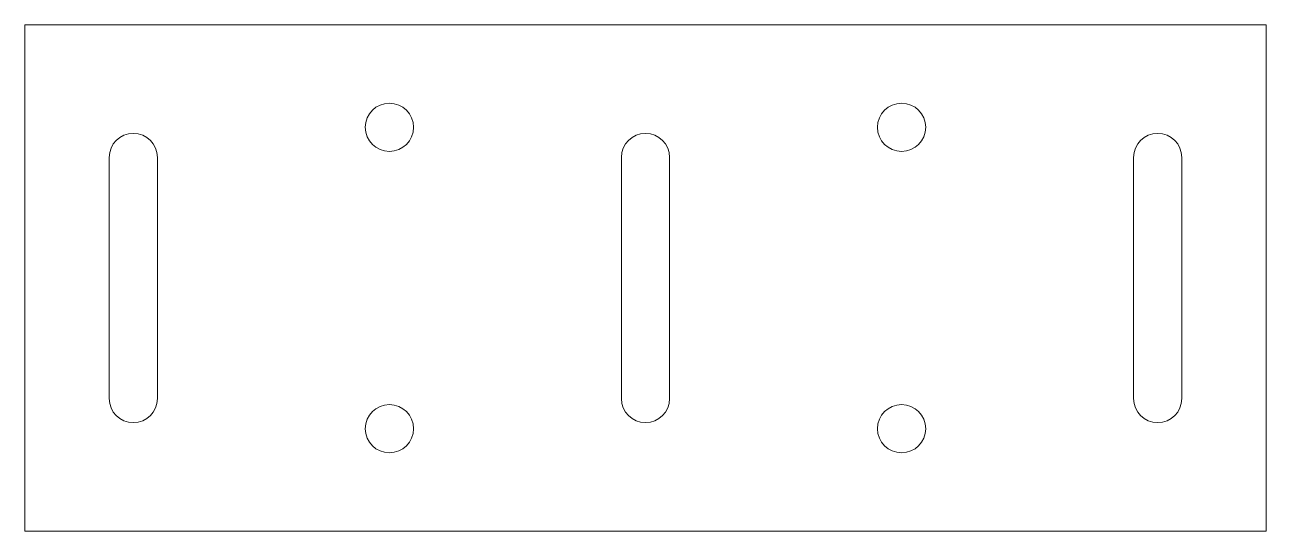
# Model space of a CAD drawing. Header units: millimetres. Extents: x 0 to 206, y 0 to 84.
import ezdxf

# ---------------------------------------------------------------- set-up
doc = ezdxf.new("R2010")
doc.units = ezdxf.units.MM

msp = doc.modelspace()

# ---------------------------------------------------------------- linework, layer by layer
at = {"color": 7, "linetype": 'Continuous', "lineweight": 15}
for p, q in [((0, 84), (0, 0)), ((206, 84), (0, 84)), ((206, 0), (206, 84)), ((14, 62), (14, 22)), ((22, 22), (22, 62)), ((99, 62), (99, 22)), ((107, 22), (107, 62)), ((184, 62), (184, 22)), ((192, 22), (192, 62)), ((0, 0), (206, 0))]:
    msp.add_line(p, q, dxfattribs=at)
for centre in [(60.5, 67), (145.5, 67), (60.5, 17), (145.5, 17)]:
    msp.add_circle(centre, 4, dxfattribs=at)
for centre, start, end in [((18, 62), 0, 180), ((103, 62), 0, 180), ((188, 62), 0, 180), ((18, 22), 180, 0), ((103, 22), 180, 0), ((188, 22), 180, 0)]:
    msp.add_arc(centre, 4, start, end, dxfattribs=at)

doc.saveas('drawing.dxf')
